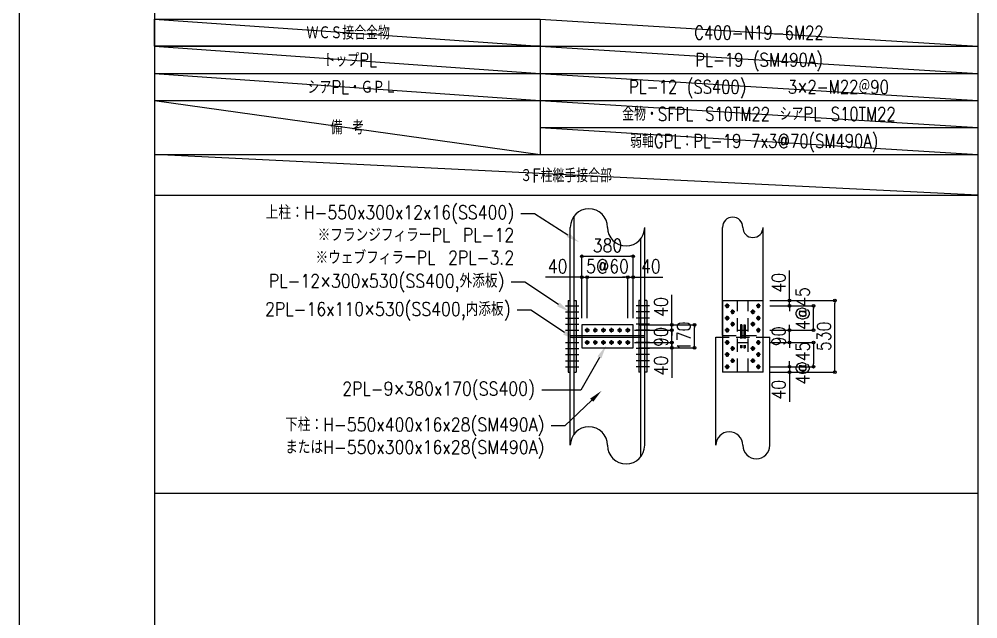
# Model space of a CAD drawing. Extents: x -668440 to 810000, y -1678500 to 210463.
# Drawn here: x -668440 to -597578, y -845043 to -800753 of the extents above; entities that cross this region are included whole.
import ezdxf
from ezdxf import colors
from ezdxf.entities.mleader import LeaderData, LeaderLine
from ezdxf.enums import TextEntityAlignment as Align
from ezdxf.math import Vec2, Vec3

# ---------------------------------------------------------------- set-up
doc = ezdxf.new("R2010")
doc.units = 0
doc.header["$MEASUREMENT"] = 0
doc.linetypes.add('DASHED', pattern=[0.75, 0.5, -0.25])
doc.layers.get('0').update_dxf_attribs({"color": 3, "linetype": 'CONTINUOUS'})
doc.layers.get('Defpoints').update_dxf_attribs({"color": 251, "linetype": 'CONTINUOUS'})
for name, color, linetype in [('Sプレート', 1, 'CONTINUOUS'), ('Sプレート文字', 1, 'CONTINUOUS'), ('Sボルト', 2, 'CONTINUOUS'), ('S柱', 4, 'CONTINUOUS'), ('S柱文字', 4, 'CONTINUOUS'), ('寸法', 3, 'CONTINUOUS'), ('注記', 3, 'CONTINUOUS')]:
    doc.layers.add(name, color=color, linetype=linetype)
doc.styles.add('DRACAD', font='txt', dxfattribs={"width": 0.85, "bigfont": 'extfont2'})
doc.dimstyles.new('MYDIM', dxfattribs={"dimtxt": 120, "dimasz": 20, "dimexe": 1.25, "dimexo": 50, "dimgap": 50, "dimtad": 1, "dimdec": 4, "dimdsep": 46, "dimtxsty": 'DRACAD', "dimblk": 'ORIGIN', "dimcen": 2.5, "dimadec": 0, "dimazin": 0, "dimtfac": 1, "dimtdec": 4, "dimtmove": 0, "dimatfit": 3, "dimfxl": 1, "dimtolj": 1, "dimtzin": 0, "dimarcsym": 0})

# ---------------------------------------------------------------- blocks, each defined once
blk = doc.blocks.new('_ORIGIN')
at = {"color": 0, "linetype": 'ByBlock', "lineweight": -2}
blk.add_line((0, 0), (-1, 0), dxfattribs=at)
blk.add_circle((0, 0), 0.5, dxfattribs=at)
blk = doc.blocks.new('*D8421')
at = {"layer": 'Defpoints', "color": 0}
for p in [(-6258.1, -374457), (-6298.1, -374809), (-6258.1, -374809)]:
    blk.add_point(p, dxfattribs=at)
at = {"layer": '寸法', "color": 0, "lineweight": -2}
for p, q in [((-6318.1, -374457), (-6566.4, -374457)), ((-6298.1, -374759), (-6298.1, -374455.7)), ((-6298.1, -374457), (-6258.1, -374457)), ((-6258.1, -374759), (-6258.1, -374455.7)), ((-6238.1, -374457), (-6218.1, -374457))]:
    blk.add_line(p, q, dxfattribs=at)
at = {"layer": '寸法', "color": 0, "linetype": 'ByBlock', "lineweight": -2, "xscale": 20, "yscale": 20, "zscale": 20}
blk.add_blockref('_ORIGIN', (-6298.1, -374457), dxfattribs=at)
at = {"layer": '寸法', "color": 0, "linetype": 'ByBlock', "lineweight": -2, "xscale": 20, "yscale": 20, "zscale": 20, "rotation": 180}
blk.add_blockref('_ORIGIN', (-6258.1, -374457), dxfattribs=at)
at = {"layer": '寸法', "color": 0, "insert": (-6476.4, -374377), "char_height": 100, "attachment_point": 5, "style": 'DRACAD'}
blk.add_mtext('\\A1;40', dxfattribs=at)
blk = doc.blocks.new('*D8422')
at = {"layer": 'Defpoints', "color": 0}
for p in [(-5958.1, -374457), (-6258.1, -374809), (-5958.1, -374809)]:
    blk.add_point(p, dxfattribs=at)
at = {"layer": '寸法', "color": 0, "lineweight": -2}
for p, q in [((-6258.1, -374759), (-6258.1, -374455.7)), ((-6238.1, -374457), (-5978.1, -374457)), ((-5958.1, -374759), (-5958.1, -374455.7))]:
    blk.add_line(p, q, dxfattribs=at)
at = {"layer": '寸法', "color": 0, "linetype": 'ByBlock', "lineweight": -2, "xscale": 20, "yscale": 20, "zscale": 20, "rotation": 180}
blk.add_blockref('_ORIGIN', (-6258.1, -374457), dxfattribs=at)
at = {"layer": '寸法', "color": 0, "linetype": 'ByBlock', "lineweight": -2, "xscale": 20, "yscale": 20, "zscale": 20}
blk.add_blockref('_ORIGIN', (-5958.1, -374457), dxfattribs=at)
at = {"layer": '寸法', "color": 0, "insert": (-6108.1, -374377), "char_height": 100, "attachment_point": 5, "style": 'DRACAD'}
blk.add_mtext('\\A1;5@60', dxfattribs=at)
blk = doc.blocks.new('*D8423')
at = {"layer": 'Defpoints', "color": 0}
for p in [(-5918.1, -374457), (-5958.1, -374809), (-5918.1, -374809)]:
    blk.add_point(p, dxfattribs=at)
at = {"layer": '寸法', "color": 0, "lineweight": -2}
for p, q in [((-5978.1, -374457), (-5998.1, -374457)), ((-5958.1, -374759), (-5958.1, -374455.7)), ((-5958.1, -374457), (-5918.1, -374457)), ((-5918.1, -374759), (-5918.1, -374455.7)), ((-5898.1, -374457), (-5698.1, -374457))]:
    blk.add_line(p, q, dxfattribs=at)
at = {"layer": '寸法', "color": 0, "linetype": 'ByBlock', "lineweight": -2, "xscale": 20, "yscale": 20, "zscale": 20}
blk.add_blockref('_ORIGIN', (-5958.1, -374457), dxfattribs=at)
at = {"layer": '寸法', "color": 0, "linetype": 'ByBlock', "lineweight": -2, "xscale": 20, "yscale": 20, "zscale": 20, "rotation": 180}
blk.add_blockref('_ORIGIN', (-5918.1, -374457), dxfattribs=at)
at = {"layer": '寸法', "color": 0, "insert": (-5788.1, -374377), "char_height": 100, "attachment_point": 5, "style": 'DRACAD'}
blk.add_mtext('\\A1;40', dxfattribs=at)
blk = doc.blocks.new('*D8424')
at = {"layer": 'Defpoints', "color": 0}
for p in [(-5918.1, -374303), (-6298.1, -374727), (-5918.1, -374809)]:
    blk.add_point(p, dxfattribs=at)
at = {"layer": '寸法', "color": 0, "lineweight": -2}
for p, q in [((-6298.1, -374677), (-6298.1, -374301.7)), ((-6278.1, -374303), (-5938.1, -374303)), ((-5918.1, -374759), (-5918.1, -374301.7))]:
    blk.add_line(p, q, dxfattribs=at)
at = {"layer": '寸法', "color": 0, "linetype": 'ByBlock', "lineweight": -2, "xscale": 20, "yscale": 20, "zscale": 20, "rotation": 180}
blk.add_blockref('_ORIGIN', (-6298.1, -374303), dxfattribs=at)
at = {"layer": '寸法', "color": 0, "linetype": 'ByBlock', "lineweight": -2, "xscale": 20, "yscale": 20, "zscale": 20}
blk.add_blockref('_ORIGIN', (-5918.1, -374303), dxfattribs=at)
at = {"layer": '寸法', "color": 0, "insert": (-6108.1, -374223), "char_height": 100, "attachment_point": 5, "style": 'DRACAD'}
blk.add_mtext('\\A1;380', dxfattribs=at)
blk = doc.blocks.new('*D8425')
at = {"layer": 'Defpoints', "color": 0}
for p in [(-5918.1, -374939), (-5918.1, -374979), (-5632.9, -374939)]:
    blk.add_point(p, dxfattribs=at)
at = {"layer": '寸法', "color": 0, "lineweight": -2}
for p, q in [((-5632.9, -374919), (-5632.9, -374899)), ((-5868.1, -374939), (-5631.6, -374939)), ((-5868.1, -374979), (-5631.6, -374979)), ((-5632.9, -374979), (-5632.9, -374939)), ((-5632.9, -374999), (-5632.9, -375200.7))]:
    blk.add_line(p, q, dxfattribs=at)
at = {"layer": '寸法', "color": 0, "linetype": 'ByBlock', "lineweight": -2, "xscale": 20, "yscale": 20, "zscale": 20}
for p, rotation in [((-5632.9, -374939), 270), ((-5632.9, -374979), 90)]:
    blk.add_blockref('_ORIGIN', p, dxfattribs=dict(at, rotation=rotation))
at = {"layer": '寸法', "color": 0, "insert": (-5712.9, -375110.7), "char_height": 100, "attachment_point": 5, "rotation": 90, "style": 'DRACAD'}
blk.add_mtext('\\A1;40', dxfattribs=at)
blk = doc.blocks.new('*D8426')
at = {"layer": 'Defpoints', "color": 0}
for p in [(-4958.7, -374669), (-4586.2, -374669), (-4958.1, -374849)]:
    blk.add_point(p, dxfattribs=at)
at = {"layer": '寸法', "color": 0, "lineweight": -2}
for p, q in [((-4908.7, -374669), (-4584.9, -374669)), ((-4586.2, -374829), (-4586.2, -374689)), ((-4908.1, -374849), (-4584.9, -374849))]:
    blk.add_line(p, q, dxfattribs=at)
at = {"layer": '寸法', "color": 0, "linetype": 'ByBlock', "lineweight": -2, "xscale": 20, "yscale": 20, "zscale": 20}
for p, rotation in [((-4586.2, -374669), 90), ((-4586.2, -374849), 270)]:
    blk.add_blockref('_ORIGIN', p, dxfattribs=dict(at, rotation=rotation))
at = {"layer": '寸法', "color": 0, "insert": (-4666.2, -374689), "char_height": 100, "attachment_point": 5, "rotation": 90, "style": 'DRACAD'}
blk.add_mtext('\\A1;4@45', dxfattribs=at)
blk = doc.blocks.new('*D8427')
at = {"layer": 'Defpoints', "color": 0}
for p in [(-4958.1, -374629), (-4762.6, -374629), (-4958.7, -374669)]:
    blk.add_point(p, dxfattribs=at)
at = {"layer": '寸法', "color": 0, "lineweight": -2}
for p, q in [((-4762.6, -374609), (-4762.6, -374409)), ((-4908.1, -374629), (-4761.4, -374629)), ((-4762.6, -374669), (-4762.6, -374629)), ((-4908.7, -374669), (-4761.4, -374669)), ((-4762.6, -374689), (-4762.6, -374709))]:
    blk.add_line(p, q, dxfattribs=at)
at = {"layer": '寸法', "color": 0, "linetype": 'ByBlock', "lineweight": -2, "xscale": 20, "yscale": 20, "zscale": 20}
for p, rotation in [((-4762.6, -374629), 270), ((-4762.6, -374669), 90)]:
    blk.add_blockref('_ORIGIN', p, dxfattribs=dict(at, rotation=rotation))
at = {"layer": '寸法', "color": 0, "insert": (-4842.6, -374499), "char_height": 100, "attachment_point": 5, "rotation": 90, "style": 'DRACAD'}
blk.add_mtext('\\A1;40', dxfattribs=at)
blk = doc.blocks.new('*D8428')
at = {"layer": 'Defpoints', "color": 0}
for p in [(-4958.1, -374849), (-4762.6, -374849), (-4957.4, -374939)]:
    blk.add_point(p, dxfattribs=at)
at = {"layer": '寸法', "color": 0, "lineweight": -2}
for p, q in [((-4908.1, -374849), (-4761.4, -374849)), ((-4762.6, -374829), (-4762.6, -374809)), ((-4762.6, -374939), (-4762.6, -374849)), ((-4907.4, -374939), (-4761.4, -374939)), ((-4762.6, -374959), (-4762.6, -374979))]:
    blk.add_line(p, q, dxfattribs=at)
at = {"layer": '寸法', "color": 0, "linetype": 'ByBlock', "lineweight": -2, "xscale": 20, "yscale": 20, "zscale": 20}
for p, rotation in [((-4762.6, -374849), 270), ((-4762.6, -374939), 90)]:
    blk.add_blockref('_ORIGIN', p, dxfattribs=dict(at, rotation=rotation))
at = {"layer": '寸法', "color": 0, "insert": (-4842.6, -374894), "char_height": 100, "attachment_point": 5, "rotation": 90, "style": 'DRACAD'}
blk.add_mtext('\\A1;\\A1;90', dxfattribs=at)
blk = doc.blocks.new('*D8429')
at = {"layer": 'Defpoints', "color": 0}
for p in [(-4958.1, -374629), (-4428.4, -374629), (-4958.1, -375159)]:
    blk.add_point(p, dxfattribs=at)
at = {"layer": '寸法', "color": 0, "lineweight": -2}
for p, q in [((-4908.1, -374629), (-4427.2, -374629)), ((-4428.4, -375139), (-4428.4, -374649)), ((-4908.1, -375159), (-4427.2, -375159))]:
    blk.add_line(p, q, dxfattribs=at)
at = {"layer": '寸法', "color": 0, "linetype": 'ByBlock', "lineweight": -2, "xscale": 20, "yscale": 20, "zscale": 20}
for p, rotation in [((-4428.4, -374629), 90), ((-4428.4, -375159), 270)]:
    blk.add_blockref('_ORIGIN', p, dxfattribs=dict(at, rotation=rotation))
at = {"layer": '寸法', "color": 0, "insert": (-4508.4, -374894), "char_height": 100, "attachment_point": 5, "rotation": 90, "style": 'DRACAD'}
blk.add_mtext('\\A1;530', dxfattribs=at)
blk = doc.blocks.new('*D8430')
at = {"layer": 'Defpoints', "color": 0}
for p in [(-4958.1, -374939), (-4958.1, -375118.4), (-4586.2, -375118.4)]:
    blk.add_point(p, dxfattribs=at)
at = {"layer": '寸法', "color": 0, "lineweight": -2}
for p, q in [((-4908.1, -374939), (-4584.9, -374939)), ((-4586.2, -374959), (-4586.2, -375098.4)), ((-4908.1, -375118.4), (-4584.9, -375118.4))]:
    blk.add_line(p, q, dxfattribs=at)
at = {"layer": '寸法', "color": 0, "linetype": 'ByBlock', "lineweight": -2, "xscale": 20, "yscale": 20, "zscale": 20}
for p, rotation in [((-4586.2, -374939), 90), ((-4586.2, -375118.4), 270)]:
    blk.add_blockref('_ORIGIN', p, dxfattribs=dict(at, rotation=rotation))
at = {"layer": '寸法', "color": 0, "insert": (-4666.2, -375091.7), "char_height": 100, "attachment_point": 5, "rotation": 90, "style": 'DRACAD'}
blk.add_mtext('\\A1;4@45', dxfattribs=at)
blk = doc.blocks.new('*D8431')
at = {"layer": 'Defpoints', "color": 0}
for p in [(-4958.1, -375118.4), (-4957.4, -375158.4), (-4762.6, -375158.4)]:
    blk.add_point(p, dxfattribs=at)
at = {"layer": '寸法', "color": 0, "lineweight": -2}
for p, q in [((-4908.1, -375118.4), (-4761.4, -375118.4)), ((-4762.6, -375098.4), (-4762.6, -375078.4)), ((-4762.6, -375118.4), (-4762.6, -375158.4)), ((-4907.4, -375158.4), (-4761.4, -375158.4)), ((-4762.6, -375178.4), (-4762.6, -375378.4))]:
    blk.add_line(p, q, dxfattribs=at)
at = {"layer": '寸法', "color": 0, "linetype": 'ByBlock', "lineweight": -2, "xscale": 20, "yscale": 20, "zscale": 20}
for p, rotation in [((-4762.6, -375118.4), 270), ((-4762.6, -375158.4), 90)]:
    blk.add_blockref('_ORIGIN', p, dxfattribs=dict(at, rotation=rotation))
at = {"layer": '寸法', "color": 0, "insert": (-4842.6, -375288.4), "char_height": 100, "attachment_point": 5, "rotation": 90, "style": 'DRACAD'}
blk.add_mtext('\\A1;40', dxfattribs=at)
blk = doc.blocks.new('*D8432')
at = {"layer": 'Defpoints', "color": 0}
for p in [(-5918.1, -374809), (-5464, -374809), (-5918.1, -374979)]:
    blk.add_point(p, dxfattribs=at)
at = {"layer": '寸法', "color": 0, "lineweight": -2}
for p, q in [((-5868.1, -374809), (-5462.7, -374809)), ((-5464, -374959), (-5464, -374829)), ((-5868.1, -374979), (-5462.7, -374979))]:
    blk.add_line(p, q, dxfattribs=at)
at = {"layer": '寸法', "color": 0, "linetype": 'ByBlock', "lineweight": -2, "xscale": 20, "yscale": 20, "zscale": 20}
for p, rotation in [((-5464, -374809), 90), ((-5464, -374979), 270)]:
    blk.add_blockref('_ORIGIN', p, dxfattribs=dict(at, rotation=rotation))
at = {"layer": '寸法', "color": 0, "insert": (-5544, -374894), "char_height": 100, "attachment_point": 5, "rotation": 90, "style": 'DRACAD'}
blk.add_mtext('\\A1;170', dxfattribs=at)
blk = doc.blocks.new('*D8433')
at = {"layer": 'Defpoints', "color": 0}
for p in [(-5918.1, -374809), (-5918.1, -374849), (-5632.9, -374809)]:
    blk.add_point(p, dxfattribs=at)
at = {"layer": '寸法', "color": 0, "lineweight": -2}
for p, q in [((-5632.9, -374789), (-5632.9, -374587.3)), ((-5868.1, -374809), (-5631.6, -374809)), ((-5868.1, -374849), (-5631.6, -374849)), ((-5632.9, -374849), (-5632.9, -374809)), ((-5632.9, -374869), (-5632.9, -374889))]:
    blk.add_line(p, q, dxfattribs=at)
at = {"layer": '寸法', "color": 0, "linetype": 'ByBlock', "lineweight": -2, "xscale": 20, "yscale": 20, "zscale": 20}
for p, rotation in [((-5632.9, -374809), 270), ((-5632.9, -374849), 90)]:
    blk.add_blockref('_ORIGIN', p, dxfattribs=dict(at, rotation=rotation))
at = {"layer": '寸法', "color": 0, "insert": (-5712.9, -374677.3), "char_height": 100, "attachment_point": 5, "rotation": 90, "style": 'DRACAD'}
blk.add_mtext('\\A1;40', dxfattribs=at)
blk = doc.blocks.new('*D8434')
at = {"layer": 'Defpoints', "color": 0}
for p in [(-5958.1, -374849), (-5632.9, -374849), (-5958.1, -374939)]:
    blk.add_point(p, dxfattribs=at)
at = {"layer": '寸法', "color": 0, "lineweight": -2}
for p, q in [((-5908.1, -374849), (-5631.6, -374849)), ((-5632.9, -374829), (-5632.9, -374809)), ((-5632.9, -374939), (-5632.9, -374849)), ((-5908.1, -374939), (-5631.6, -374939)), ((-5632.9, -374959), (-5632.9, -374979))]:
    blk.add_line(p, q, dxfattribs=at)
at = {"layer": '寸法', "color": 0, "linetype": 'ByBlock', "lineweight": -2, "xscale": 20, "yscale": 20, "zscale": 20}
for p, rotation in [((-5632.9, -374849), 270), ((-5632.9, -374939), 90)]:
    blk.add_blockref('_ORIGIN', p, dxfattribs=dict(at, rotation=rotation))
at = {"layer": '寸法', "color": 0, "insert": (-5712.9, -374899), "char_height": 100, "attachment_point": 5, "rotation": 90, "style": 'DRACAD'}
blk.add_mtext('\\A1;90', dxfattribs=at)
blk = doc.blocks.new('cj55')
at = {"layer": 'Sプレート'}
for p, q in [((-6399.05618, -374629), (-6399.05618, -375159)), ((-6399.05618, -374629), (-6383.05618, -374629)), ((-6355.05618, -374629), (-6339.05618, -374629)), ((-6339.05618, -374629), (-6339.05618, -375159)), ((-5877.05618, -374629), (-5877.05618, -375159)), ((-5861.05618, -374629), (-5877.05618, -374629)), ((-5817.05618, -374629), (-5833.05618, -374629)), ((-5817.05618, -374629), (-5817.05618, -375159)), ((-5258.05618, -374629), (-5258.05618, -375159)), ((-5258.05618, -374629), (-4958.05618, -374629)), ((-6298.05618, -374809), (-6298.05618, -374979)), ((-5918.05618, -374809), (-6298.05618, -374809)), ((-5918.05618, -374979), (-5918.05618, -374809)), ((-5116.05618, -374809), (-5125.05618, -374809)), ((-5100.05618, -374809), (-5091.05618, -374809)), ((-6298.05618, -374979), (-5918.05618, -374979)), ((-5116.05618, -374979), (-5125.05618, -374979)), ((-5100.05618, -374979), (-5091.05618, -374979)), ((-6399.05618, -375159), (-6383.05618, -375159)), ((-6355.05618, -375159), (-6339.05618, -375159)), ((-5861.05618, -375159), (-5877.05618, -375159)), ((-5817.05618, -375159), (-5833.05618, -375159)), ((-4958.05618, -375159), (-5258.05618, -375159))]:
    blk.add_line(p, q, dxfattribs=at)
at = {"layer": 'Sプレート', "linetype": 'DASHED', "ltscale": 200}
for p, q in [((-5148.05618, -375159), (-5148.05618, -374629)), ((-5068.05618, -375159), (-5068.05618, -374629)), ((-5125.05618, -374809), (-5125.05618, -374979)), ((-5116.05618, -374809), (-5116.05618, -374979)), ((-5100.05618, -374809), (-5100.05618, -374979)), ((-5091.05618, -374809), (-5091.05618, -374979))]:
    blk.add_line(p, q, dxfattribs=at)
at = {"layer": 'Sプレート', "extrusion": (7.4988e-33, 6.12323e-17, -1)}
for centre in [(5223.05618, -374669), (5183.05618, -374714), (5033.05618, -374714), (4993.05618, -374669), (5223.05618, -374759), (4993.05618, -374759), (5223.05618, -374849), (5183.05618, -374804), (5033.05618, -374804), (4993.05618, -374849), (5223.05618, -374939), (4993.05618, -374939), (5183.05618, -374984), (5033.05618, -374984), (5223.05618, -375029), (5183.05618, -375074), (5033.05618, -375074), (4993.05618, -375029), (5223.05618, -375119), (4993.05618, -375119)]:
    blk.add_circle(centre, 12, dxfattribs=at)
at = {"layer": 'Sプレート'}
for centre in [(-6258.05618, -374849), (-6198.05618, -374849), (-6138.05618, -374849), (-6078.05618, -374849), (-6018.05618, -374849), (-5958.05618, -374849), (-6258.05618, -374939), (-6198.05618, -374939), (-6138.05618, -374939), (-6078.05618, -374939), (-6018.05618, -374939), (-5958.05618, -374939)]:
    blk.add_circle(centre, 12, dxfattribs=at)
at = {"layer": 'Sボルト'}
for p, q in [((-6419.05618, -374669), (-6319.05618, -374669)), ((-6419.05618, -374714), (-6319.05618, -374714)), ((-5797.05618, -374669), (-5897.05618, -374669)), ((-5797.05618, -374714), (-5897.05618, -374714)), ((-5206.05618, -374669), (-5240.05618, -374669)), ((-5223.05618, -374686), (-5223.05618, -374652)), ((-5166.05618, -374714), (-5200.05618, -374714)), ((-5183.05618, -374731), (-5183.05618, -374697)), ((-5016.05618, -374714), (-5050.05618, -374714)), ((-5033.05618, -374731), (-5033.05618, -374697)), ((-4976.05618, -374669), (-5010.05618, -374669)), ((-4993.05618, -374686), (-4993.05618, -374652)), ((-6419.05618, -374759), (-6319.05618, -374759)), ((-5797.05618, -374759), (-5897.05618, -374759)), ((-5206.05618, -374759), (-5240.05618, -374759)), ((-5223.05618, -374776), (-5223.05618, -374742)), ((-4976.05618, -374759), (-5010.05618, -374759)), ((-4993.05618, -374776), (-4993.05618, -374742)), ((-6419.05618, -374804), (-6319.05618, -374804)), ((-6419.05618, -374849), (-6319.05618, -374849)), ((-6241.05618, -374849), (-6275.05618, -374849)), ((-6258.05618, -374866), (-6258.05618, -374832)), ((-6181.05618, -374849), (-6215.05618, -374849)), ((-6198.05618, -374866), (-6198.05618, -374832)), ((-6121.05618, -374849), (-6155.05618, -374849)), ((-6138.05618, -374866), (-6138.05618, -374832)), ((-6061.05618, -374849), (-6095.05618, -374849)), ((-6078.05618, -374866), (-6078.05618, -374832)), ((-6001.05618, -374849), (-6035.05618, -374849)), ((-6018.05618, -374866), (-6018.05618, -374832)), ((-5941.05618, -374849), (-5975.05618, -374849)), ((-5958.05618, -374866), (-5958.05618, -374832)), ((-5797.05618, -374804), (-5897.05618, -374804)), ((-5797.05618, -374849), (-5897.05618, -374849)), ((-5206.05618, -374849), (-5240.05618, -374849)), ((-5223.05618, -374866), (-5223.05618, -374832)), ((-5166.05618, -374804), (-5200.05618, -374804)), ((-5183.05618, -374821), (-5183.05618, -374787)), ((-5016.05618, -374804), (-5050.05618, -374804)), ((-5033.05618, -374821), (-5033.05618, -374787)), ((-4976.05618, -374849), (-5010.05618, -374849)), ((-4993.05618, -374866), (-4993.05618, -374832)), ((-6258.05618, -374956), (-6258.05618, -374922)), ((-6198.05618, -374956), (-6198.05618, -374922)), ((-6138.05618, -374956), (-6138.05618, -374922)), ((-6078.05618, -374956), (-6078.05618, -374922)), ((-6018.05618, -374956), (-6018.05618, -374922)), ((-5958.05618, -374956), (-5958.05618, -374922)), ((-5223.05618, -374956), (-5223.05618, -374922)), ((-4993.05618, -374956), (-4993.05618, -374922)), ((-6419.05618, -374939), (-6319.05618, -374939)), ((-6419.05618, -374984), (-6319.05618, -374984)), ((-6241.05618, -374939), (-6275.05618, -374939)), ((-6181.05618, -374939), (-6215.05618, -374939)), ((-6121.05618, -374939), (-6155.05618, -374939)), ((-6061.05618, -374939), (-6095.05618, -374939)), ((-6001.05618, -374939), (-6035.05618, -374939)), ((-5941.05618, -374939), (-5975.05618, -374939)), ((-5797.05618, -374939), (-5897.05618, -374939)), ((-5797.05618, -374984), (-5897.05618, -374984)), ((-5206.05618, -374939), (-5240.05618, -374939)), ((-5166.05618, -374984), (-5200.05618, -374984)), ((-5183.05618, -375001), (-5183.05618, -374967)), ((-5016.05618, -374984), (-5050.05618, -374984)), ((-5033.05618, -375001), (-5033.05618, -374967)), ((-4976.05618, -374939), (-5010.05618, -374939)), ((-6419.05618, -375029), (-6319.05618, -375029)), ((-5797.05618, -375029), (-5897.05618, -375029)), ((-5206.05618, -375029), (-5240.05618, -375029)), ((-5223.05618, -375046), (-5223.05618, -375012)), ((-5183.05618, -375091), (-5183.05618, -375057)), ((-5033.05618, -375091), (-5033.05618, -375057)), ((-4976.05618, -375029), (-5010.05618, -375029)), ((-4993.05618, -375046), (-4993.05618, -375012)), ((-6419.05618, -375074), (-6319.05618, -375074)), ((-6419.05618, -375119), (-6319.05618, -375119)), ((-5797.05618, -375074), (-5897.05618, -375074)), ((-5797.05618, -375119), (-5897.05618, -375119)), ((-5206.05618, -375119), (-5240.05618, -375119)), ((-5223.05618, -375136), (-5223.05618, -375102)), ((-5166.05618, -375074), (-5200.05618, -375074)), ((-5016.05618, -375074), (-5050.05618, -375074)), ((-4976.05618, -375119), (-5010.05618, -375119)), ((-4993.05618, -375136), (-4993.05618, -375102))]:
    blk.add_line(p, q, dxfattribs=at)
at = {"layer": 'Sボルト', "linetype": 'DASHED', "ltscale": 200}
for p, q in [((-5145.05618, -374849), (-5071.05618, -374849)), ((-5145.05618, -374939), (-5071.05618, -374939))]:
    blk.add_line(p, q, dxfattribs=at)
at = {"layer": 'S柱'}
for p, q in [((-6355.05618, -375615.83751), (-6355.05618, -374005.83751)), ((-6383.05618, -375699), (-6383.05618, -374089)), ((-5833.05618, -375699), (-5833.05618, -374089)), ((-5257.84577, -374889), (-5257.84577, -374089)), ((-4958.05618, -375159), (-4958.05618, -374089)), ((-5861.05618, -375782.16249), (-5861.05618, -374172.16249)), ((-6383.05618, -374889), (-5833.05618, -374889)), ((-6383.05618, -374899), (-5833.05618, -374899)), ((-5308.05618, -375699), (-5308.05618, -374899)), ((-4908.05618, -375699), (-4908.05618, -374899))]:
    blk.add_line(p, q, dxfattribs=at)
at = {"layer": 'S柱', "linetype": 'DASHED', "ltscale": 200}
for p, q in [((-5308.05618, -374899), (-4908.05618, -374899)), ((-5257.84577, -374889), (-4958.05618, -374889))]:
    blk.add_line(p, q, dxfattribs=at)
at = {"layer": '注記'}
for centre, radius, start, end in [((-6245.55618, -374089), 137.5, 0, 180), ((-5182.89837, -374089), 74.9474, 0, 180), ((-5970.55618, -374089), 137.5, 180, 0), ((-5033.00358, -374089), 74.9474, 180, 0), ((-6245.55618, -375699), 137.5, 0, 180), ((-5208.05618, -375699), 100, 0, 180), ((-5970.55618, -375699), 137.5, 180, 0), ((-5008.05618, -375699), 100, 180, 0)]:
    blk.add_arc(centre, radius, start, end, dxfattribs=at)
at = {"layer": '寸法'}
for base, p1, p2, angle, picture, middle in [((-5918.05618, -374303), (-6298.05618, -374727), (-5918.05618, -374809), 180, '*D8424', (-6108.05618, -374223)), ((-4762.60682, -374629), (-4958.68118, -374668.99999), (-4958.05618, -374629), 270, '*D8427', (-4842.60682, -374499)), ((-4428.41135, -374629), (-4958.0523, -375159), (-4958.05618, -374629), 270, '*D8429', (-4508.41135, -374894)), ((-4762.60682, -375158.38036), (-4958.05618, -375118.38037), (-4957.43118, -375158.38036), 90, '*D8431', (-4842.60682, -375288.38036))]:
    dim = blk.add_linear_dim(base=base, p1=p1, p2=p2, angle=angle, dimstyle='MYDIM', override={"dimtxt": 100, "dimgap": 30}, dxfattribs=at)
    dim.commit()
    dim.dimension.update_dxf_attribs({"geometry": picture, "text_midpoint": middle})
for base, p1, p2, angle, picture, middle in [((-6258.05618, -374457), (-6298.05618, -374809), (-6258.05618, -374809), 180, '*D8421', (-6476.38952, -374457)), ((-5632.86859, -374809), (-5918.05609, -374849), (-5918.05618, -374809), 90, '*D8433', (-5632.86859, -374677.33333)), ((-5463.95248, -374809), (-5918.05618, -374979), (-5918.05618, -374809), 90, '*D8432', (-5463.95248, -374894)), ((-5632.86859, -374849), (-5958.05618, -374939), (-5958.05618, -374849), 90, '*D8434', (-5632.86859, -374898.99986)), ((-5632.86859, -374938.99986), (-5918.05609, -374978.99986), (-5918.05609, -374938.99986), 90, '*D8425', (-5632.86859, -375110.66653))]:
    dim = blk.add_linear_dim(base=base, p1=p1, p2=p2, angle=angle, dimstyle='MYDIM', override={"dimtxt": 100, "dimgap": 30}, dxfattribs=at)
    dim.commit()
    dim.dimension.update_dxf_attribs({"geometry": picture, "text_midpoint": middle, "dimtype": 160})
for base, p1, p2, angle, text, picture, middle in [((-5958.05618, -374457), (-6258.05618, -374809), (-5958.05618, -374809), 180, '5@60', '*D8422', (-6108.05618, -374457)), ((-4586.17372, -374668.99999), (-4958.05618, -374849), (-4958.68118, -374668.99999), 270, '4@45', '*D8426', (-4586.17372, -374688.99999)), ((-4762.60682, -374849), (-4957.43069, -374938.99885), (-4958.05618, -374849), 270, '\\A1;90', '*D8428', (-4762.60682, -374893.99942)), ((-4586.17372, -375118.38037), (-4958.05618, -374938.99793), (-4958.05618, -375118.38037), 90, '4@45', '*D8430', (-4586.17372, -375091.71667))]:
    dim = blk.add_linear_dim(base=base, p1=p1, p2=p2, angle=angle, text=text, dimstyle='MYDIM', override={"dimtxt": 100, "dimgap": 30}, dxfattribs=at)
    dim.commit()
    dim.dimension.update_dxf_attribs({"geometry": picture, "text_midpoint": middle, "dimtype": 160})
dim = blk.add_linear_dim(base=(-5918.05618, -374457), p1=(-5958.05618, -374809), p2=(-5918.05618, -374809), angle=180, text='40', dimstyle='MYDIM', override={"dimtxt": 100, "dimgap": 30}, dxfattribs=at)
dim.commit()
dim.dimension.update_dxf_attribs({"geometry": '*D8423', "text_midpoint": (-5788.05618, -374377)})
at = {"layer": 'Sプレート文字'}
ml = blk.add_multileader_mtext('Standard', dxfattribs=at)
ml.set_content('\\W0.85;PL-12×300x530(SS400,外添板)', style='DRACAD')
ml.set_leader_properties()
ml.build(insert=Vec2(0, 0))
ml.multileader.update_dxf_attribs({"dogleg_length": 100, "arrow_head_size": 100})
ctx = ml.context
ctx.base_point, ctx.char_height, ctx.arrow_head_size, ctx.landing_gap_size, ctx.plane_origin = Vec3(-8801.2886, -374492.90477), 100, 100, 50, Vec3(-422718.74363, 364147.17992)
ctx.text_align_type = 2
notes = []
notes.append((ctx, [(0, (1, 1, 0), (-6719.95527, -374492.90477), (-1, 0), 100, [(0, [(-6388.13694, -374713.9871)], 0, [])])]))
ctx.mtext.insert, ctx.mtext.alignment = Vec3(-6869.95527, -374434.57143), 3
ml = blk.add_multileader_mtext('Standard', dxfattribs=at)
ml.set_content('\\W0.85;2PL-16x110×530(SS400,内添板)', style='DRACAD')
ml.set_leader_properties()
ml.build(insert=Vec2(0, 0))
ml.multileader.update_dxf_attribs({"dogleg_length": 100, "arrow_head_size": 100})
ctx = ml.context
ctx.base_point, ctx.char_height, ctx.arrow_head_size, ctx.landing_gap_size, ctx.plane_origin = Vec3(-8798.99527, -374701.34226), 100, 100, 50, Vec3(-422673.9503, 363938.74243)
ctx.text_align_type = 2
notes.append((ctx, [(0, (1, 1, 0), (-6675.16194, -374701.34226), (-1, 0), 100, [(0, [(-6343.34361, -374922.42459)], 0, [])])]))
ctx.mtext.insert, ctx.mtext.alignment = Vec3(-6825.16194, -374643.00893), 3
ml = blk.add_multileader_mtext('Standard', dxfattribs=at)
ml.set_content('\\W0.85;2PL-9×380x170(SS400)', style='DRACAD')
ml.set_leader_properties()
ml.build(insert=Vec2(0, 0))
ml.multileader.update_dxf_attribs({"dogleg_length": 100, "arrow_head_size": 100})
ctx = ml.context
ctx.base_point, ctx.char_height, ctx.arrow_head_size, ctx.landing_gap_size, ctx.plane_origin = Vec3(-8241.51665, -375290.94645), 100, 100, 50, Vec3(-422403.30501, 363359.06879)
ctx.text_align_type = 2
notes.append((ctx, [(0, (1, 1, 0), (-6304.51665, -375290.94645), (-1, 0), 290, [(0, [(-6118.67265, -374962.91998)], 0, [])])]))
ctx.mtext.insert, ctx.mtext.alignment = Vec3(-6644.51665, -375230.94645), 3
at = {"layer": 'S柱文字'}
ml = blk.add_multileader_mtext('Standard', dxfattribs=at)
ml.set_content('\\W0.85;上柱：H-550x300x12x16(SS400)\\P※フランジフィラーPL\u3000PL-12\\P※ウェブフィラーPL\u30002PL-3.2', style='DRACAD')
ml.set_leader_properties()
ml.build(insert=Vec2(0, 0))
ml.multileader.update_dxf_attribs({"dogleg_length": 100, "arrow_head_size": 100})
ctx = ml.context
ctx.base_point, ctx.char_height, ctx.arrow_head_size, ctx.landing_gap_size, ctx.plane_origin = Vec3(-8811.65864, -373988.84822), 100, 100, 50, Vec3(-422646.947, 364661.16702)
ctx.text_align_type = 2
notes.append((ctx, [(0, (1, 1, 0), (-6648.15864, -373988.84822), (-1, 0), 100, [(0, [(-6316.34031, -374200)], 0, [])])]))
ctx.mtext.insert, ctx.mtext.alignment = Vec3(-6798.15864, -373928.84822), 3
ml = blk.add_multileader_mtext('Standard', dxfattribs=at)
ml.set_content('\\W0.85;下柱：H-550x400x16x28(SM490A)\\PまたはH-550x300x16x28(SM490A)', style='DRACAD')
ml.set_leader_properties()
ml.build(insert=Vec2(0, 0))
ml.multileader.update_dxf_attribs({"dogleg_length": 100, "arrow_head_size": 100})
ctx = ml.context
ctx.base_point, ctx.char_height, ctx.arrow_head_size, ctx.landing_gap_size, ctx.plane_origin = Vec3(-8715.48918, -375555.75994), 100, 100, 50, Vec3(-422423.27754, 363094.2553)
ctx.text_align_type = 2
notes.append((ctx, [(0, (1, 1, 0), (-6424.48918, -375555.75994), (-1, 0), 100, [(0, [(-6152.67085, -375296.91172)], 0, [])])]))
ctx.mtext.insert, ctx.mtext.alignment = Vec3(-6574.48918, -375495.75994), 3
for ctx, leaders in notes:
    for number, flags, end, landing, length, lines in leaders:
        leader = LeaderData()
        leader.index, (leader.has_last_leader_line, leader.has_dogleg_vector, leader.attachment_direction) = number, flags
        leader.last_leader_point, leader.dogleg_vector, leader.dogleg_length = Vec3(end), Vec3(landing), length
        for number, points, colour, breaks in lines:
            line = LeaderLine()
            line.index, line.vertices, line.color, line.breaks = number, Vec3.list(points), colors.encode_raw_color(colour), breaks
            leader.lines.append(line)
        ctx.leaders.append(leader)
blk = doc.blocks.new('剛接合部C1Y')
at = {"layer": 'Defpoints'}
for p, q in [((-233913.84825, -376150.73644), (-233913.84825, -393525.7562)), ((-232913.84825, -376150.73644), (-232913.84825, -393525.7562)), ((-226827.6965, -376150.73644), (-226827.6965, -393525.7562)), ((-232913.84816, -384700), (-230063.84816, -384900)), ((-230063.84816, -384700), (-226827.69641, -384900)), ((-232913.84816, -384900), (-230063.84816, -385100)), ((-230063.84816, -384900), (-226827.69641, -385100)), ((-232913.84816, -385100), (-230063.84816, -385300)), ((-230063.84816, -385100), (-226827.69641, -385300)), ((-232913.84816, -385300), (-230063.84816, -385700)), ((-230063.84816, -385300), (-226827.69641, -385500)), ((-230063.84816, -385500), (-226827.69641, -385700)), ((-226827.6965, -386000), (-232913.84825, -385700))]:
    blk.add_line(p, q, dxfattribs=at)
at = {"layer": '注記'}
for p, q in [((-232913.84825, -376120), (-232913.84825, -388200)), ((-226827.6965, -376120), (-226827.6965, -388200)), ((-230063.84816, -384700), (-230063.84816, -385700)), ((-232913.84816, -384900), (-226827.69641, -384900)), ((-232913.84816, -385100), (-226827.69641, -385100)), ((-232913.84816, -385300), (-226827.69641, -385300)), ((-230063.84816, -385500), (-226827.69641, -385500)), ((-232913.84816, -385700), (-226827.69641, -385700)), ((-232913.84816, -386000), (-226827.69641, -386000)), ((-232913.84825, -388200), (-226827.69641, -388200))]:
    blk.add_line(p, q, dxfattribs=at)
blk.add_lwpolyline([(-232913.84816, -384700), (-230063.84816, -384700), (-230063.84816, -384900), (-232913.84816, -384900)], close=True, dxfattribs=at)
blk.add_blockref('cj55', (-223456.96162, -12148.5062, -545.26685))
at = {"layer": '注記', "style": 'DRACAD', "width": 0.8}
for s, p in [('ＷＣＳ接合金物', (-231481.69043, -384800.5023)), ('C400-N19-6M22', (-228445.77228, -384800)), ('トップPL', (-231467.37496, -385001.50689)), ('PL-19 (SM490A)', (-228445.77228, -385000)), ('PL-12 (SS400)   3×2-M22＠90', (-228445.77228, -385200)), ('シアPL・ＧＰＬ', (-231453.05949, -385202.51149)), ('金物・SFPL\u3000S10TM22 シアPL S10TM22', (-228445.77228, -385400)), ('備 考', (-231488.84816, -385500)), ('弱軸GPL：PL-19 7x3@70(SM490A) ', (-228445.77228, -385600, 545.26685))]:
    blk.add_text(s, height=100, dxfattribs=at).set_placement(p, align=Align.MIDDLE_CENTER)
blk.add_text('３F柱継手接合部', height=100, dxfattribs=at).set_placement((-229870.77238, -385850, -545.26685), align=Align.MIDDLE)

msp = doc.modelspace()

# ---------------------------------------------------------------- block references
at = {"xscale": 10, "yscale": 10, "zscale": 10}
msp.add_blockref('剛接合部C1Y', (1670698.7, 3046247.4, 5600), dxfattribs=at)

doc.saveas('drawing.dxf')
